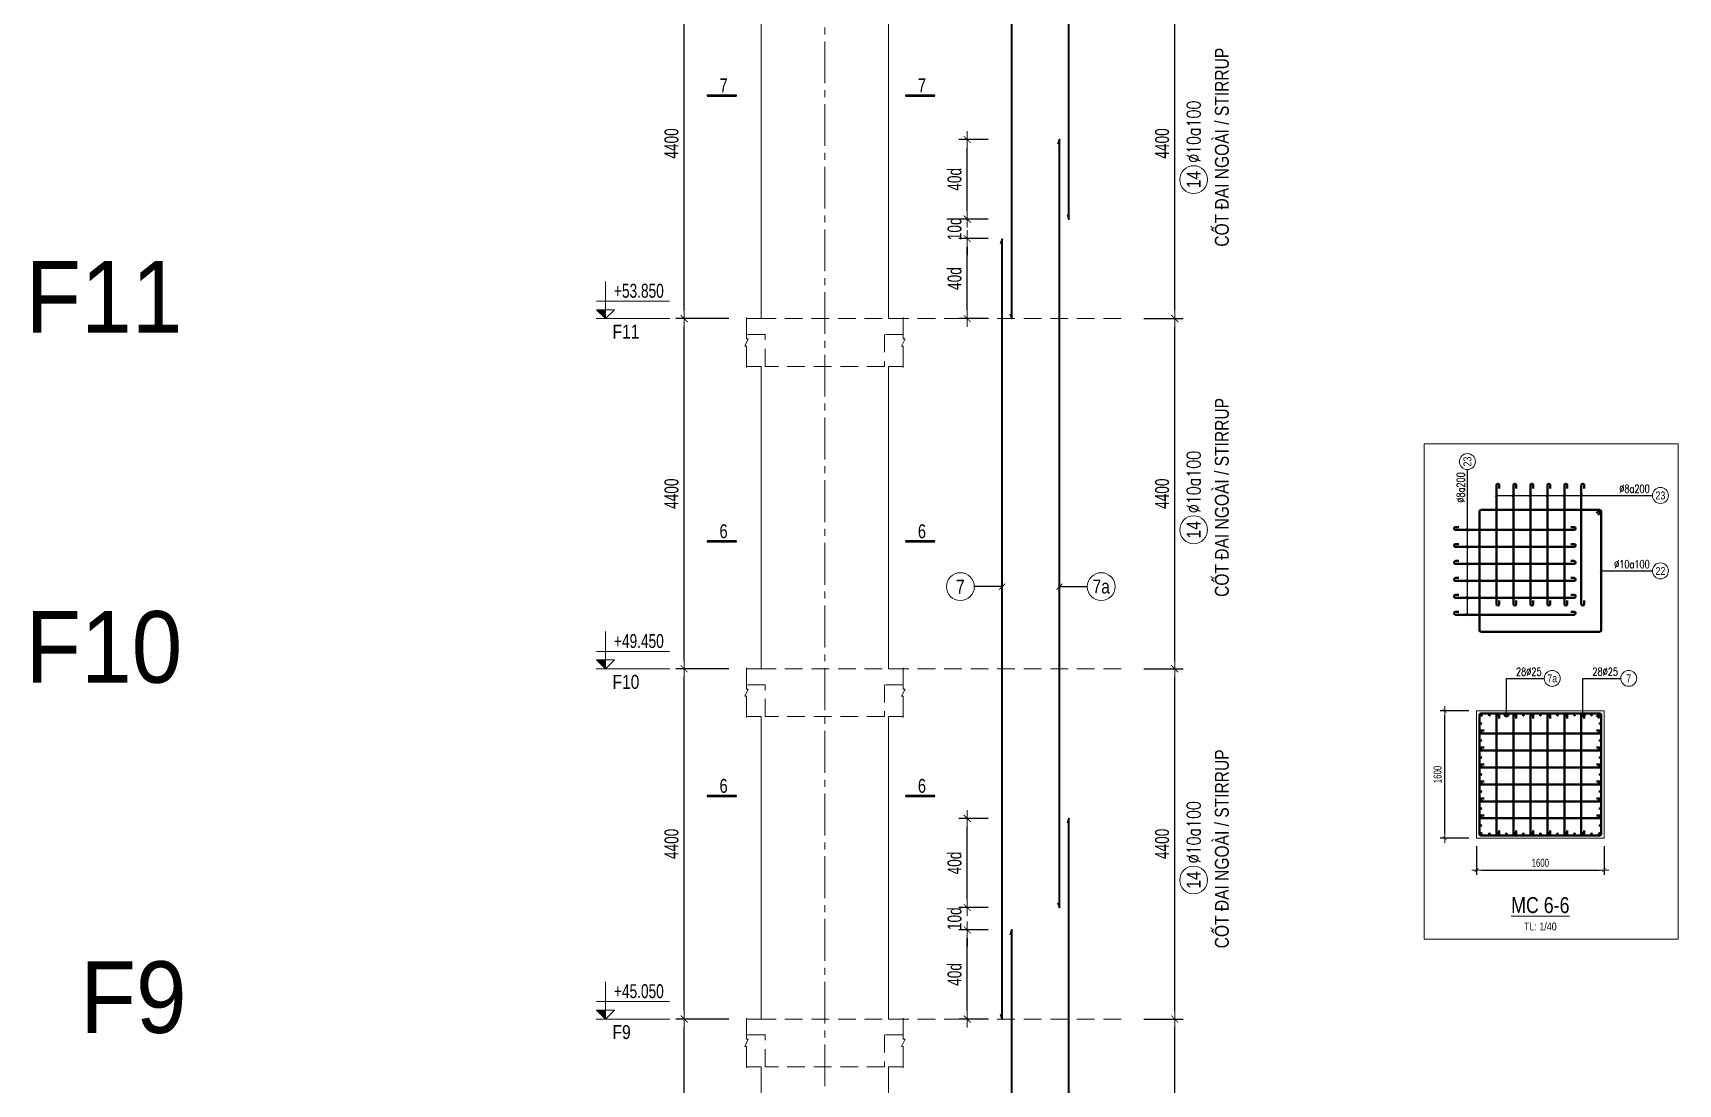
# Model space of a CAD drawing. Header units: millimetres. Extents: x 49323 to 380960, y -6102 to 181761.
# Drawn here: x 163135 to 183798, y 53813 to 67021 of the extents above; entities that cross this region are included whole.
import ezdxf
from ezdxf.enums import TextEntityAlignment as Align

# ---------------------------------------------------------------- set-up
doc = ezdxf.new("R2010")
doc.units = ezdxf.units.MM
doc.linetypes.add('CENTER2', pattern=[1.125, 0.75, -0.125, 0.125, -0.125])
doc.linetypes.add('HIDDEN2', pattern=[4.7625, 3.175, -1.5875])
doc.layers.get('0').update_dxf_attribs({"lineweight": 20})
doc.layers.get('Defpoints').update_dxf_attribs({"color": 151, "lineweight": 9})
for name, color, linetype, lineweight in [('kata_thep chu', 4, 'Continuous', 35), ('NDC_S_ANNO', 7, 'Continuous', 20), ('NDC_S_AXIS', 5, 'CENTER2', 13), ('NDC_S_BREAK-LINE', 1, 'Continuous', 15), ('NDC_S_CONTINUOUS', 3, 'Continuous', 20), ('NDC_S_DIM', 1, 'Continuous', 15), ('NDC_S_HIDDEN', 8, 'HIDDEN2', 13), ('NDC_S_LEADER', 1, 'Continuous', 15), ('NDC_S_REBAR', 4, 'Continuous', 35), ('NDC_S_STIRRUP', 4, 'Continuous', 40), ('NDC_S_SYMBOL', 1, 'Continuous', 15), ('NDC_S_TEXT SYMBOL', 7, 'Continuous', 20), ('NDC_S_THIN LINE', 8, 'Continuous', 9), ('NDC_S_VN TEXT', 7, 'Continuous', 20)]:
    doc.layers.add(name, color=color, linetype=linetype, lineweight=lineweight)
doc.styles.add('ARIAL', font='arial.ttf', dxfattribs={"width": 0.8})
doc.styles.add('DrawingTitle', font='FRADM.TTF', dxfattribs={"width": 0.95})
doc.styles.add('NDC_ANNO', font='', dxfattribs={"width": 0.8})
doc.styles.add('NDC_DIM', font='', dxfattribs={"width": 0.75})
doc.styles.add('NDC_EN TXT', font='romans.shx', dxfattribs={"width": 0.8})
doc.styles.add('NDC_VIE TXT', font='arial.ttf', dxfattribs={"width": 0.8})
doc.styles.get('NDC_ANNO').set_extended_font_data('Dotum')
doc.styles.get('NDC_DIM').set_extended_font_data('Dotum')
doc.dimstyles.new('NDC_dim_40', dxfattribs={"dimscale": 40, "dimtxt": 2.5, "dimasz": 1.5, "dimexe": 1.5, "dimexo": 2.5, "dimgap": 1, "dimtad": 1, "dimdec": 0, "dimzin": 0, "dimdsep": 46, "dimtxsty": 'NDC_DIM', "dimblk": 'DIMMARK', "dimcen": 0.09, "dimdle": 1.2, "dimclrd": 1, "dimclre": 1, "dimclrt": 3, "dimadec": 0, "dimazin": 0, "dimtfac": 1, "dimtdec": 0, "dimtix": 1, "dimtofl": 0, "dimtmove": 0, "dimatfit": 3, "dimfxl": 8, "dimfxlon": 1, "dimtolj": 1, "dimtzin": 0, "dimarcsym": 0})
doc.dimstyles.new('NDC_dim_70', dxfattribs={"dimscale": 70, "dimtxt": 2.5, "dimasz": 1.5, "dimexe": 1.5, "dimexo": 2.5, "dimgap": 1, "dimtad": 1, "dimdec": 0, "dimzin": 0, "dimdsep": 46, "dimtxsty": 'NDC_DIM', "dimblk": 'DIMMARK', "dimcen": 0.09, "dimdle": 1.2, "dimclrd": 1, "dimclre": 1, "dimclrt": 3, "dimadec": 0, "dimazin": 0, "dimtfac": 1, "dimtdec": 0, "dimtix": 1, "dimtofl": 0, "dimtmove": 0, "dimatfit": 3, "dimfxl": 8, "dimfxlon": 1, "dimtolj": 1, "dimtzin": 0, "dimarcsym": 0})
doc.dimstyles.new('NDC_dim_75', dxfattribs={"dimscale": 75, "dimtxt": 2.5, "dimasz": 1.5, "dimexe": 1.5, "dimexo": 2.5, "dimgap": 1, "dimtad": 1, "dimdec": 0, "dimzin": 0, "dimdsep": 46, "dimtxsty": 'NDC_DIM', "dimblk": 'DIMMARK', "dimcen": 0.09, "dimdle": 1.2, "dimclrd": 1, "dimclre": 1, "dimclrt": 3, "dimadec": 0, "dimazin": 0, "dimtfac": 1, "dimtdec": 0, "dimtix": 1, "dimtofl": 0, "dimtmove": 0, "dimatfit": 3, "dimfxl": 8, "dimfxlon": 1, "dimtolj": 1, "dimtzin": 0, "dimarcsym": 0})

# ---------------------------------------------------------------- blocks, each defined once
blk = doc.blocks.new('DIMMARK')
at = {"layer": 'NDC_S_DIM', "color": 1}
blk.add_line((-1.5, 0), (1, 0), dxfattribs=at)
at = {"layer": 'NDC_S_DIM', "color": 2, "const_width": 0.1}
blk.add_lwpolyline([(-0.42, -0.42), (0.42, 0.42)], dxfattribs=at)
blk = doc.blocks.new('*D293')
at = {"layer": 'Defpoints', "color": 0, "transparency": 16777216}
for p in [(171314, 54631), (172232, 54631), (172232, 50231)]:
    blk.add_point(p, dxfattribs=at)
at = {"layer": 'NDC_S_DIM', "color": 1, "lineweight": -2, "transparency": 16777216}
for p, q in [((171874, 54631), (171209, 54631)), ((171314, 50336), (171314, 54526)), ((171874, 50231), (171209, 50231))]:
    blk.add_line(p, q, dxfattribs=at)
at = {"layer": 'NDC_S_DIM', "color": 1, "lineweight": -2, "transparency": 16777216, "xscale": 105, "yscale": 105, "zscale": 105}
for p, rotation in [((171314, 54631), 90), ((171314, 50231), 270)]:
    blk.add_blockref('DIMMARK', p, dxfattribs=dict(at, rotation=rotation))
at = {"layer": 'NDC_S_DIM', "color": 3, "transparency": 16777216, "insert": (171156, 52431), "char_height": 175, "attachment_point": 5, "rotation": 90, "style": 'NDC_DIM'}
blk.add_mtext('\\A1;4400', dxfattribs=at)
blk = doc.blocks.new('*D294')
at = {"layer": 'Defpoints', "color": 0, "transparency": 16777216}
for p in [(171314, 59031), (172232, 59031), (172232, 54631)]:
    blk.add_point(p, dxfattribs=at)
at = {"layer": 'NDC_S_DIM', "color": 1, "lineweight": -2, "transparency": 16777216}
for p, q in [((171874, 59031), (171209, 59031)), ((171314, 54736), (171314, 58926)), ((171874, 54631), (171209, 54631))]:
    blk.add_line(p, q, dxfattribs=at)
at = {"layer": 'NDC_S_DIM', "color": 1, "lineweight": -2, "transparency": 16777216, "xscale": 105, "yscale": 105, "zscale": 105}
for p, rotation in [((171314, 59031), 90), ((171314, 54631), 270)]:
    blk.add_blockref('DIMMARK', p, dxfattribs=dict(at, rotation=rotation))
at = {"layer": 'NDC_S_DIM', "color": 3, "transparency": 16777216, "insert": (171156, 56831), "char_height": 175, "attachment_point": 5, "rotation": 90, "style": 'NDC_DIM'}
blk.add_mtext('\\A1;4400', dxfattribs=at)
blk = doc.blocks.new('*D295')
at = {"layer": 'Defpoints', "color": 0, "transparency": 16777216}
for p in [(171314, 63431), (172232, 63431), (172232, 59031)]:
    blk.add_point(p, dxfattribs=at)
at = {"layer": 'NDC_S_DIM', "color": 1, "lineweight": -2, "transparency": 16777216}
for p, q in [((171874, 63431), (171209, 63431)), ((171314, 59136), (171314, 63326)), ((171874, 59031), (171209, 59031))]:
    blk.add_line(p, q, dxfattribs=at)
at = {"layer": 'NDC_S_DIM', "color": 1, "lineweight": -2, "transparency": 16777216, "xscale": 105, "yscale": 105, "zscale": 105}
for p, rotation in [((171314, 63431), 90), ((171314, 59031), 270)]:
    blk.add_blockref('DIMMARK', p, dxfattribs=dict(at, rotation=rotation))
at = {"layer": 'NDC_S_DIM', "color": 3, "transparency": 16777216, "insert": (171156, 61231), "char_height": 175, "attachment_point": 5, "rotation": 90, "style": 'NDC_DIM'}
blk.add_mtext('\\A1;4400', dxfattribs=at)
blk = doc.blocks.new('*D296')
at = {"layer": 'Defpoints', "color": 0, "transparency": 16777216}
for p in [(171314, 67831), (172232, 67831), (172232, 63431)]:
    blk.add_point(p, dxfattribs=at)
at = {"layer": 'NDC_S_DIM', "color": 1, "lineweight": -2, "transparency": 16777216}
for p, q in [((171874, 67831), (171209, 67831)), ((171314, 63536), (171314, 67726)), ((171874, 63431), (171209, 63431))]:
    blk.add_line(p, q, dxfattribs=at)
at = {"layer": 'NDC_S_DIM', "color": 1, "lineweight": -2, "transparency": 16777216, "xscale": 105, "yscale": 105, "zscale": 105}
for p, rotation in [((171314, 67831), 90), ((171314, 63431), 270)]:
    blk.add_blockref('DIMMARK', p, dxfattribs=dict(at, rotation=rotation))
at = {"layer": 'NDC_S_DIM', "color": 3, "transparency": 16777216, "insert": (171156, 65631), "char_height": 175, "attachment_point": 5, "rotation": 90, "style": 'NDC_DIM'}
blk.add_mtext('\\A1;4400', dxfattribs=at)
blk = doc.blocks.new('*U2117')
at = {"layer": 'NDC_S_ANNO', "color": 0, "linetype": 'ByBlock', "lineweight": -2}
blk.add_line((-4.36, 0), (1, 0), dxfattribs=at)
at = {"layer": 'NDC_S_ANNO', "ltscale": 0.005, "const_width": 0.5}
blk.add_lwpolyline([(1, 0), (-4.36, 0)], dxfattribs=at)
at = {"layer": 'NDC_S_TEXT SYMBOL', "linetype": 'ByBlock', "lineweight": -2, "style": 'NDC_ANNO', "width": 0.8}
blk.add_attdef('DETAIL', text='', height=2.5, dxfattribs=at).set_placement((-0.64, 1.82), align=Align.MIDDLE_RIGHT)
blk = doc.blocks.new('*D319')
at = {"layer": 'Defpoints', "color": 0, "ltscale": 0.005, "transparency": 16777216}
for p in [(174870, 55751, 0), (175308, 55751), (175308, 54631)]:
    blk.add_point(p, dxfattribs=at)
at = {"layer": 'NDC_S_DIM', "color": 1, "lineweight": -2, "ltscale": 0.005, "transparency": 16777216}
for p, q in [((175133, 55751, 0), (174765, 55751, 0)), ((174870, 54736, 0), (174870, 55646, 0)), ((175133, 54631, 0), (174765, 54631, 0))]:
    blk.add_line(p, q, dxfattribs=at)
at = {"layer": 'NDC_S_DIM', "color": 1, "lineweight": -2, "ltscale": 0.005, "transparency": 16777216, "xscale": 105, "yscale": 105, "zscale": 105}
for p, rotation in [((174870, 55751, 0), 90), ((174870, 54631, 0), 270)]:
    blk.add_blockref('DIMMARK', p, dxfattribs=dict(at, rotation=rotation))
at = {"layer": 'NDC_S_DIM', "color": 3, "ltscale": 0.005, "transparency": 16777216, "insert": (174711, 55191, 0), "char_height": 175, "attachment_point": 5, "rotation": 90, "style": 'NDC_DIM'}
blk.add_mtext('\\A1;40d', dxfattribs=at)
blk = doc.blocks.new('*D320')
at = {"layer": 'Defpoints', "color": 0, "ltscale": 0.005, "transparency": 16777216}
for p in [(174870, 56031), (175308, 56031), (175308, 55751)]:
    blk.add_point(p, dxfattribs=at)
at = {"layer": 'NDC_S_DIM', "color": 1, "lineweight": -2, "ltscale": 0.005, "transparency": 16777216}
for p, q in [((174870, 56136), (174870, 56241)), ((175133, 56031), (174765, 56031)), ((175133, 55751), (174765, 55751)), ((174870, 55646), (174870, 55541))]:
    blk.add_line(p, q, dxfattribs=at)
at = {"layer": 'NDC_S_DIM', "color": 1, "lineweight": -2, "ltscale": 0.005, "transparency": 16777216, "xscale": 105, "yscale": 105, "zscale": 105}
for p, rotation in [((174870, 56031), 270), ((174870, 55751), 90)]:
    blk.add_blockref('DIMMARK', p, dxfattribs=dict(at, rotation=rotation))
at = {"layer": 'NDC_S_DIM', "color": 3, "ltscale": 0.005, "transparency": 16777216, "insert": (174711, 55891), "char_height": 175, "attachment_point": 5, "rotation": 90, "style": 'NDC_DIM'}
blk.add_mtext('\\A1;10d', dxfattribs=at)
blk = doc.blocks.new('*D321')
at = {"layer": 'Defpoints', "color": 0, "ltscale": 0.005, "transparency": 16777216}
for p in [(174870, 57151), (175308, 57151), (175308, 56031)]:
    blk.add_point(p, dxfattribs=at)
at = {"layer": 'NDC_S_DIM', "color": 1, "lineweight": -2, "ltscale": 0.005, "transparency": 16777216}
for p, q in [((175133, 57151), (174765, 57151)), ((174870, 56136), (174870, 57046)), ((175133, 56031), (174765, 56031))]:
    blk.add_line(p, q, dxfattribs=at)
at = {"layer": 'NDC_S_DIM', "color": 1, "lineweight": -2, "ltscale": 0.005, "transparency": 16777216, "xscale": 105, "yscale": 105, "zscale": 105}
for p, rotation in [((174870, 57151), 90), ((174870, 56031), 270)]:
    blk.add_blockref('DIMMARK', p, dxfattribs=dict(at, rotation=rotation))
at = {"layer": 'NDC_S_DIM', "color": 3, "ltscale": 0.005, "transparency": 16777216, "insert": (174711, 56591), "char_height": 175, "attachment_point": 5, "rotation": 90, "style": 'NDC_DIM'}
blk.add_mtext('\\A1;40d', dxfattribs=at)
blk = doc.blocks.new('*D328')
at = {"layer": 'Defpoints', "color": 0, "ltscale": 0.005, "transparency": 16777216}
for p in [(174870, 64436, 0), (175308, 64436), (175308, 63431)]:
    blk.add_point(p, dxfattribs=at)
at = {"layer": 'NDC_S_DIM', "color": 1, "lineweight": -2, "ltscale": 0.005, "transparency": 16777216}
for p, q in [((175133, 64436, 0), (174765, 64436, 0)), ((174870, 63536, 0), (174870, 64331, 0)), ((175133, 63431, 0), (174765, 63431, 0))]:
    blk.add_line(p, q, dxfattribs=at)
at = {"layer": 'NDC_S_DIM', "color": 1, "lineweight": -2, "ltscale": 0.005, "transparency": 16777216, "xscale": 105, "yscale": 105, "zscale": 105}
for p, rotation in [((174870, 64436, 0), 90), ((174870, 63431, 0), 270)]:
    blk.add_blockref('DIMMARK', p, dxfattribs=dict(at, rotation=rotation))
at = {"layer": 'NDC_S_DIM', "color": 3, "ltscale": 0.005, "transparency": 16777216, "insert": (174711, 63934, 0), "char_height": 175, "attachment_point": 5, "rotation": 90, "style": 'NDC_DIM'}
blk.add_mtext('\\A1;40d', dxfattribs=at)
blk = doc.blocks.new('*D329')
at = {"layer": 'Defpoints', "color": 0, "ltscale": 0.005, "transparency": 16777216}
for p in [(174870, 64681), (175308, 64681), (175308, 64436)]:
    blk.add_point(p, dxfattribs=at)
at = {"layer": 'NDC_S_DIM', "color": 1, "lineweight": -2, "ltscale": 0.005, "transparency": 16777216}
for p, q in [((174870, 64786), (174870, 64891)), ((175133, 64681), (174765, 64681)), ((175133, 64436), (174765, 64436)), ((174870, 64331), (174870, 64226))]:
    blk.add_line(p, q, dxfattribs=at)
at = {"layer": 'NDC_S_DIM', "color": 1, "lineweight": -2, "ltscale": 0.005, "transparency": 16777216, "xscale": 105, "yscale": 105, "zscale": 105}
for p, rotation in [((174870, 64681), 270), ((174870, 64436), 90)]:
    blk.add_blockref('DIMMARK', p, dxfattribs=dict(at, rotation=rotation))
at = {"layer": 'NDC_S_DIM', "color": 3, "ltscale": 0.005, "transparency": 16777216, "insert": (174711, 64559), "char_height": 175, "attachment_point": 5, "rotation": 90, "style": 'NDC_DIM'}
blk.add_mtext('\\A1;10d', dxfattribs=at)
blk = doc.blocks.new('*D330')
at = {"layer": 'Defpoints', "color": 0, "ltscale": 0.005, "transparency": 16777216}
for p in [(174870, 65681), (175308, 65681), (175308, 64681)]:
    blk.add_point(p, dxfattribs=at)
at = {"layer": 'NDC_S_DIM', "color": 1, "lineweight": -2, "ltscale": 0.005, "transparency": 16777216}
for p, q in [((175133, 65681), (174765, 65681)), ((174870, 64786), (174870, 65576)), ((175133, 64681), (174765, 64681))]:
    blk.add_line(p, q, dxfattribs=at)
at = {"layer": 'NDC_S_DIM', "color": 1, "lineweight": -2, "ltscale": 0.005, "transparency": 16777216, "xscale": 105, "yscale": 105, "zscale": 105}
for p, rotation in [((174870, 65681), 90), ((174870, 64681), 270)]:
    blk.add_blockref('DIMMARK', p, dxfattribs=dict(at, rotation=rotation))
at = {"layer": 'NDC_S_DIM', "color": 3, "ltscale": 0.005, "transparency": 16777216, "insert": (174711, 65181), "char_height": 175, "attachment_point": 5, "rotation": 90, "style": 'NDC_DIM'}
blk.add_mtext('\\A1;40d', dxfattribs=at)
blk = doc.blocks.new('*D388')
at = {"layer": 'Defpoints', "color": 0, "ltscale": 70, "transparency": 16777216}
for p in [(176913, 54631), (177476, 54631), (176913, 50231)]:
    blk.add_point(p, dxfattribs=at)
at = {"layer": 'NDC_S_DIM', "color": 1, "lineweight": -2, "ltscale": 70, "transparency": 16777216}
for p, q in [((177088, 54631), (177581, 54631)), ((177476, 50336), (177476, 54526)), ((177088, 50231), (177581, 50231))]:
    blk.add_line(p, q, dxfattribs=at)
at = {"layer": 'NDC_S_DIM', "color": 1, "lineweight": -2, "ltscale": 70, "transparency": 16777216, "xscale": 105, "yscale": 105, "zscale": 105}
for p, rotation in [((177476, 54631), 90), ((177476, 50231), 270)]:
    blk.add_blockref('DIMMARK', p, dxfattribs=dict(at, rotation=rotation))
at = {"layer": 'NDC_S_DIM', "color": 3, "ltscale": 70, "transparency": 16777216, "insert": (177318, 52431), "char_height": 175, "attachment_point": 5, "rotation": 90, "style": 'NDC_DIM'}
blk.add_mtext('\\A1;4400', dxfattribs=at)
blk = doc.blocks.new('*D389')
at = {"layer": 'Defpoints', "color": 0, "ltscale": 70, "transparency": 16777216}
for p in [(176913, 59031), (177476, 59031), (176913, 54631)]:
    blk.add_point(p, dxfattribs=at)
at = {"layer": 'NDC_S_DIM', "color": 1, "lineweight": -2, "ltscale": 70, "transparency": 16777216}
for p, q in [((177088, 59031), (177581, 59031)), ((177476, 54736), (177476, 58926)), ((177088, 54631), (177581, 54631))]:
    blk.add_line(p, q, dxfattribs=at)
at = {"layer": 'NDC_S_DIM', "color": 1, "lineweight": -2, "ltscale": 70, "transparency": 16777216, "xscale": 105, "yscale": 105, "zscale": 105}
for p, rotation in [((177476, 59031), 90), ((177476, 54631), 270)]:
    blk.add_blockref('DIMMARK', p, dxfattribs=dict(at, rotation=rotation))
at = {"layer": 'NDC_S_DIM', "color": 3, "ltscale": 70, "transparency": 16777216, "insert": (177318, 56831), "char_height": 175, "attachment_point": 5, "rotation": 90, "style": 'NDC_DIM'}
blk.add_mtext('\\A1;4400', dxfattribs=at)
blk = doc.blocks.new('*D390')
at = {"layer": 'Defpoints', "color": 0, "ltscale": 70, "transparency": 16777216}
for p in [(176913, 63431), (177476, 63431), (176913, 59031)]:
    blk.add_point(p, dxfattribs=at)
at = {"layer": 'NDC_S_DIM', "color": 1, "lineweight": -2, "ltscale": 70, "transparency": 16777216}
for p, q in [((177088, 63431), (177581, 63431)), ((177476, 59136), (177476, 63326)), ((177088, 59031), (177581, 59031))]:
    blk.add_line(p, q, dxfattribs=at)
at = {"layer": 'NDC_S_DIM', "color": 1, "lineweight": -2, "ltscale": 70, "transparency": 16777216, "xscale": 105, "yscale": 105, "zscale": 105}
for p, rotation in [((177476, 63431), 90), ((177476, 59031), 270)]:
    blk.add_blockref('DIMMARK', p, dxfattribs=dict(at, rotation=rotation))
at = {"layer": 'NDC_S_DIM', "color": 3, "ltscale": 70, "transparency": 16777216, "insert": (177318, 61231), "char_height": 175, "attachment_point": 5, "rotation": 90, "style": 'NDC_DIM'}
blk.add_mtext('\\A1;4400', dxfattribs=at)
blk = doc.blocks.new('*D403')
at = {"layer": 'Defpoints', "color": 0, "ltscale": 70, "transparency": 16777216}
for p in [(176913, 67831), (177476, 67831), (176913, 63431)]:
    blk.add_point(p, dxfattribs=at)
at = {"layer": 'NDC_S_DIM', "color": 1, "lineweight": -2, "ltscale": 70, "transparency": 16777216}
for p, q in [((177088, 67831), (177581, 67831)), ((177476, 63536), (177476, 67726)), ((177088, 63431), (177581, 63431))]:
    blk.add_line(p, q, dxfattribs=at)
at = {"layer": 'NDC_S_DIM', "color": 1, "lineweight": -2, "ltscale": 70, "transparency": 16777216, "xscale": 105, "yscale": 105, "zscale": 105}
for p, rotation in [((177476, 67831), 90), ((177476, 63431), 270)]:
    blk.add_blockref('DIMMARK', p, dxfattribs=dict(at, rotation=rotation))
at = {"layer": 'NDC_S_DIM', "color": 3, "ltscale": 70, "transparency": 16777216, "insert": (177318, 65631), "char_height": 175, "attachment_point": 5, "rotation": 90, "style": 'NDC_DIM'}
blk.add_mtext('\\A1;4400', dxfattribs=at)
blk = doc.blocks.new('*U2118')
blk.add_circle((-2.5, 0), 2.5)
at = {"layer": 'NDC_S_VN TEXT', "color": 7, "style": 'ARIAL', "width": 0.8}
blk.add_attdef('SH2', text='', height=2.5, dxfattribs=at).set_placement((-2.5, 0), align=Align.MIDDLE)
at = {"layer": 'NDC_S_VN TEXT', "color": 3, "style": 'NDC_EN TXT', "width": 0.75}
blk.add_attdef('DKKC1', (0.5, -1.25), '', height=2.5, dxfattribs=at)
blk = doc.blocks.new('kata_block_TD')
at = {"color": 6, "linetype": 'ByBlock', "lineweight": -2, "style": 'ARIAL', "width": 0.8}
blk.add_attdef('SECTDET2', text='', height=5, dxfattribs=at).set_placement((0, 7.97), align=Align.CENTER)
at = {"color": 0, "linetype": 'ByBlock', "lineweight": -2, "style": 'ARIAL', "width": 0.8}
blk.add_attdef('SECTDET1', text='', height=5, dxfattribs=at).set_placement((0, 1.47), align=Align.CENTER)
at = {"color": 3, "lineweight": 25, "style": 'ARIAL', "width": 0.8}
blk.add_attdef('SSCALE', text='', height=2.5, dxfattribs=at).set_placement((0, -4), align=Align.CENTER)
blk = doc.blocks.new('*U10')
blk.add_circle((2.5, 0), 2.5)
at = {"layer": 'NDC_S_VN TEXT', "color": 3, "style": 'NDC_EN TXT', "width": 0.75}
blk.add_attdef('DK2', text='', height=2.5, dxfattribs=at).set_placement((-0.85, 0.85), align=Align.RIGHT)
at = {"layer": 'NDC_S_VN TEXT', "color": 7, "style": 'ARIAL', "width": 0.8}
blk.add_attdef('SH3', text='', height=2.5, dxfattribs=at).set_placement((2.5, 0), align=Align.MIDDLE)
blk = doc.blocks.new('*D492')
at = {"layer": 'Defpoints', "color": 0, "ltscale": 40, "transparency": 16777216}
for p in [(181268, 56903), (182868, 56903), (182868, 56503)]:
    blk.add_point(p, dxfattribs=at)
at = {"layer": 'NDC_S_DIM', "color": 1, "lineweight": -2, "ltscale": 40, "transparency": 16777216}
for p, q in [((181268, 56803), (181268, 56443)), ((182868, 56803), (182868, 56443)), ((181328, 56503), (182808, 56503))]:
    blk.add_line(p, q, dxfattribs=at)
at = {"layer": 'NDC_S_DIM', "color": 1, "lineweight": -2, "ltscale": 40, "transparency": 16777216, "xscale": 60, "yscale": 60, "zscale": 60, "rotation": 180}
blk.add_blockref('DIMMARK', (181268, 56503), dxfattribs=at)
at = {"layer": 'NDC_S_DIM', "color": 1, "lineweight": -2, "ltscale": 40, "transparency": 16777216, "xscale": 60, "yscale": 60, "zscale": 60}
blk.add_blockref('DIMMARK', (182868, 56503), dxfattribs=at)
at = {"layer": 'NDC_S_DIM', "color": 3, "ltscale": 40, "transparency": 16777216, "insert": (182068, 56593), "char_height": 100, "attachment_point": 5, "style": 'NDC_DIM'}
blk.add_mtext('\\A1;1600', dxfattribs=at)
blk = doc.blocks.new('*D493')
at = {"layer": 'Defpoints', "color": 0, "ltscale": 40, "transparency": 16777216}
for p in [(180868, 58503), (181268, 58503), (181268, 56903)]:
    blk.add_point(p, dxfattribs=at)
at = {"layer": 'NDC_S_DIM', "color": 1, "lineweight": -2, "ltscale": 40, "transparency": 16777216}
for p, q in [((181168, 58503), (180808, 58503)), ((180868, 56963), (180868, 58443)), ((181168, 56903), (180808, 56903))]:
    blk.add_line(p, q, dxfattribs=at)
at = {"layer": 'NDC_S_DIM', "color": 1, "lineweight": -2, "ltscale": 40, "transparency": 16777216, "xscale": 60, "yscale": 60, "zscale": 60}
for p, rotation in [((180868, 58503), 90), ((180868, 56903), 270)]:
    blk.add_blockref('DIMMARK', p, dxfattribs=dict(at, rotation=rotation))
at = {"layer": 'NDC_S_DIM', "color": 3, "ltscale": 40, "transparency": 16777216, "insert": (180778, 57703), "char_height": 100, "attachment_point": 5, "rotation": 90, "style": 'NDC_DIM'}
blk.add_mtext('\\A1;1600', dxfattribs=at)
blk = doc.blocks.new('kata_block_THEP')
at = {"layer": 'NDC_S_REBAR', "color": 0}
for p, q in [((-0.5, 0), (0.5, 0)), ((-0.35, 0.35), (0.35, -0.35)), ((0.35, 0.35), (-0.35, -0.35)), ((0, 0.5), (0, -0.5))]:
    blk.add_line(p, q, dxfattribs=at)
at = {"layer": 'NDC_S_REBAR', "color": 0, "const_width": 0.0833}
blk.add_lwpolyline([(-0.5, 0, 1), (0.5, 0, 1), (-0.5, 0, 1)], format="xyb", dxfattribs=at)
blk = doc.blocks.new('cham')
at = {"layer": 'NDC_S_REBAR'}
h = blk.add_hatch(color=253, dxfattribs=at)
h.dxf.hatch_style = 1
h.paths.add_polyline_path([(-28, 0, 1), (28, 0, 1)])
at = {"layer": 'NDC_S_REBAR', "color": 253}
blk.add_circle((0, 0), 28, dxfattribs=at)
blk = doc.blocks.new('*U497')
at = {"layer": 'NDC_S_DIM', "xscale": 0.4464285714285715, "yscale": 0.4464285714285715, "zscale": 0.4464285714285715}
blk.add_blockref('cham', (0, 0), dxfattribs=at)
blk = doc.blocks.new('*U496')
at = {"layer": 'NDC_S_DIM', "color": 0, "linetype": 'ByBlock', "lineweight": -2, "transparency": 16777216}
blk.add_blockref('*U497', (0, 0), dxfattribs=at)
blk = doc.blocks.new('*U494')
at = {"layer": 'NDC_S_DIM'}
blk.add_blockref('*U496', (0, 0), dxfattribs=at)
blk = doc.blocks.new('*U495')
at = {"layer": 'NDC_S_HIDDEN', "color": 0, "linetype": 'ByBlock', "lineweight": -2, "transparency": 16777216}
for p in [(0, 0), (213.6, 0), (427.2, 0), (640.8, 0), (854.4, 0), (1068, 0), (1281.6, 0), (1495.2, 0)]:
    blk.add_blockref('*U494', p, dxfattribs=at)
blk = doc.blocks.new('*U501')
at = {"layer": 'NDC_S_DIM', "xscale": 0.4464285714285715, "yscale": 0.4464285714285715, "zscale": 0.4464285714285715}
blk.add_blockref('cham', (0, 0), dxfattribs=at)
blk = doc.blocks.new('*U500')
at = {"layer": 'NDC_S_DIM', "color": 0, "linetype": 'ByBlock', "lineweight": -2, "transparency": 16777216}
blk.add_blockref('*U501', (0, 0), dxfattribs=at)
blk = doc.blocks.new('*U498')
at = {"layer": 'NDC_S_DIM'}
blk.add_blockref('*U500', (0, 0), dxfattribs=at)
blk = doc.blocks.new('*U499')
at = {"layer": 'NDC_S_HIDDEN', "color": 0, "linetype": 'ByBlock', "lineweight": -2, "transparency": 16777216}
for p in [(0, 0), (213.6, 0), (427.2, 0), (640.8, 0), (854.4, 0), (1068, 0), (1281.6, 0), (1495.2, 0)]:
    blk.add_blockref('*U498', p, dxfattribs=at)
blk = doc.blocks.new('*U505')
at = {"layer": 'NDC_S_DIM', "xscale": 0.4464285714285715, "yscale": 0.4464285714285715, "zscale": 0.4464285714285715}
blk.add_blockref('cham', (0, 0), dxfattribs=at)
blk = doc.blocks.new('*U504')
at = {"layer": 'NDC_S_DIM', "color": 0, "linetype": 'ByBlock', "lineweight": -2, "transparency": 16777216}
blk.add_blockref('*U505', (0, 0), dxfattribs=at)
blk = doc.blocks.new('*U502')
at = {"layer": 'NDC_S_DIM'}
blk.add_blockref('*U504', (0, 0), dxfattribs=at)
blk = doc.blocks.new('*U503')
at = {"layer": 'NDC_S_HIDDEN', "color": 0, "linetype": 'ByBlock', "lineweight": -2, "transparency": 16777216}
for p in [(0, 0), (213.6, 0), (427.2, 0), (640.8, 0), (854.4, 0), (1068, 0)]:
    blk.add_blockref('*U502', p, dxfattribs=at)
blk = doc.blocks.new('*U509')
at = {"layer": 'NDC_S_DIM', "xscale": 0.4464285714285715, "yscale": 0.4464285714285715, "zscale": 0.4464285714285715}
blk.add_blockref('cham', (0, 0), dxfattribs=at)
blk = doc.blocks.new('*U508')
at = {"layer": 'NDC_S_DIM', "color": 0, "linetype": 'ByBlock', "lineweight": -2, "transparency": 16777216}
blk.add_blockref('*U509', (0, 0), dxfattribs=at)
blk = doc.blocks.new('*U506')
at = {"layer": 'NDC_S_DIM'}
blk.add_blockref('*U508', (0, 0), dxfattribs=at)
blk = doc.blocks.new('*U507')
at = {"layer": 'NDC_S_HIDDEN', "color": 0, "linetype": 'ByBlock', "lineweight": -2, "transparency": 16777216}
for p in [(0, 0), (213.6, 0), (427.2, 0), (640.8, 0), (854.4, 0), (1068, 0)]:
    blk.add_blockref('*U506', p, dxfattribs=at)
blk = doc.blocks.new('CD')
at = {"layer": 'NDC_S_ANNO'}
blk.add_hatch(color=3, dxfattribs=at).paths.add_polyline_path([(0, 160), (-161, 160), (0, 0)])
at = {"layer": 'NDC_S_ANNO', "ltscale": 50}
h = blk.add_hatch(dxfattribs=at)
h.set_pattern_fill('ANSI31', color=256, scale=140.6, style=0)
h.paths.add_polyline_path([(0, 160), (0, 0), (161, 160)])
for p, q in [((-159, 314), (1147, 314)), ((1156, 0), (-164, 0))]:
    blk.add_line(p, q, dxfattribs=at)
for points in [[(0, 669), (0, 0)], [(0, 0), (-161, 160), (0, 160)], [(0, 0), (161, 160), (0, 160)]]:
    blk.add_lwpolyline(points, dxfattribs=at)
at = {"layer": 'NDC_S_TEXT SYMBOL', "color": 3, "style": 'NDC_DIM', "width": 0.7}
blk.add_attdef('COT', (154, 375), '', height=250, dxfattribs=at)

msp = doc.modelspace()

# ---------------------------------------------------------------- linework, layer by layer
at = {"layer": 'Defpoints', "ltscale": 40}
msp.add_lwpolyline([(180607.7, 61859), (183798.1, 61859), (183798.1, 55633.9), (180607.7, 55633.9)], close=True, dxfattribs=at)
at = {"layer": 'kata_thep chu', "color": 4, "ltscale": 0.005}
for points in [[(176128, 64740.7), (176148, 64680.7), (176148, 74480.7), (176128, 74420.7)], [(175408.2, 63490.7), (175428.2, 63430.7), (175428.2, 73230.7), (175408.2, 73170.7)], [(176008, 56090.7), (176028, 56030.7), (176028, 65680.7), (176008, 65620.7)], [(175288.2, 54690.7), (175308.2, 54630.7), (175308.2, 64430.7), (175288.2, 64370.7)], [(176128, 47290.7), (176148, 47230.7), (176148, 57150.7), (176128, 57090.7)], [(175408.2, 45890.7), (175428.2, 45830.7), (175428.2, 55750.7), (175408.2, 55690.7)]]:
    msp.add_lwpolyline(points, dxfattribs=at)
at = {"layer": 'NDC_S_AXIS', "ltscale": 700}
msp.add_line((173082.3, -3699.8), (173082.3, 179341.9), dxfattribs=at)
at = {"layer": 'NDC_S_BREAK-LINE'}
for points in [[(172097.3, 62818.2), (172097.3, 63085.7), (172074.8, 63085.7), (172119.8, 63175.7), (172097.3, 63175.7), (172097.3, 63443.2)], [(174067.3, 62818.2), (174067.3, 63085.7), (174044.8, 63085.7), (174089.8, 63175.7), (174067.3, 63175.7), (174067.3, 63443.2)], [(172097.3, 58418.2), (172097.3, 58685.7), (172074.8, 58685.7), (172119.8, 58775.7), (172097.3, 58775.7), (172097.3, 59043.2)], [(174067.3, 58418.2), (174067.3, 58685.7), (174044.8, 58685.7), (174089.8, 58775.7), (174067.3, 58775.7), (174067.3, 59043.2)], [(172097.3, 54018.2), (172097.3, 54285.7), (172074.8, 54285.7), (172119.8, 54375.7), (172097.3, 54375.7), (172097.3, 54643.2)], [(174067.3, 54018.2), (174067.3, 54285.7), (174044.8, 54285.7), (174089.8, 54375.7), (174067.3, 54375.7), (174067.3, 54643.2)]]:
    msp.add_lwpolyline(points, dxfattribs=at)
at = {"layer": 'NDC_S_CONTINUOUS'}
for points in [[(172097.3, 63430.7), (172282.3, 63430.7), (172282.3, 67230.7), (172097.3, 67230.7)], [(174067.3, 63430.7), (173882.3, 63430.7), (173882.3, 67230.7), (174067.3, 67230.7)], [(172097.3, 59030.7), (172282.3, 59030.7), (172282.3, 62830.7), (172097.3, 62830.7)], [(174067.3, 59030.7), (173882.3, 59030.7), (173882.3, 62830.7), (174067.3, 62830.7)], [(172097.3, 54630.7), (172282.3, 54630.7), (172282.3, 58430.7), (172097.3, 58430.7)], [(174067.3, 54630.7), (173882.3, 54630.7), (173882.3, 58430.7), (174067.3, 58430.7)], [(172097.3, 50230.7), (172282.3, 50230.7), (172282.3, 54030.7), (172097.3, 54030.7)], [(174067.3, 50230.7), (173882.3, 50230.7), (173882.3, 54030.7), (174067.3, 54030.7)]]:
    msp.add_lwpolyline(points, dxfattribs=at)
at = {"layer": 'NDC_S_CONTINUOUS', "ltscale": 40}
msp.add_lwpolyline([(181267.8, 56903.3), (182867.8, 56903.3), (182867.8, 58503.3), (181267.8, 58503.3), (181267.8, 56903.3)], dxfattribs=at)
at = {"layer": 'NDC_S_DIM'}
for centre in [(174783.7, 60063.5), (176552.5, 60063.5)]:
    msp.add_circle(centre, 175, dxfattribs=at)
at = {"layer": 'NDC_S_HIDDEN', "ltscale": 70}
for p, q in [((176803.2, 63430.7), (172097.3, 63430.7)), ((176803.2, 59030.7), (172097.3, 59030.7)), ((176803.2, 54630.7), (172097.3, 54630.7))]:
    msp.add_line(p, q, dxfattribs=at)
for points in [[(174067.3, 63230.7), (173832.3, 63230.7), (173832.3, 62830.7), (172332.3, 62830.7), (172332.3, 63230.7), (172097.3, 63230.7)], [(174067.3, 58830.7), (173832.3, 58830.7), (173832.3, 58430.7), (172332.3, 58430.7), (172332.3, 58830.7), (172097.3, 58830.7)], [(174067.3, 54430.7), (173832.3, 54430.7), (173832.3, 54030.7), (172332.3, 54030.7), (172332.3, 54430.7), (172097.3, 54430.7)]]:
    msp.add_lwpolyline(points, dxfattribs=at)
at = {"layer": 'NDC_S_STIRRUP', "ltscale": 70}
for points in [[(181552.9, 61295.4), (181552.9, 61337.4, 1), (181516.9, 61337.4), (181516.9, 59845.4, 1), (181552.9, 59845.4), (181552.9, 59887.4)], [(181766.1, 61295.4), (181766.1, 61337.4, 1), (181730.1, 61337.4), (181730.1, 59845.4, 1), (181766.1, 59845.4), (181766.1, 59887.4)], [(181979.2, 61295.4), (181979.2, 61337.4, 1), (181943.2, 61337.4), (181943.2, 59845.4, 1), (181979.2, 59845.4), (181979.2, 59887.4)], [(182192.4, 61295.4), (182192.4, 61337.4, 1), (182156.4, 61337.4), (182156.4, 59845.4, 1), (182192.4, 59845.4), (182192.4, 59887.4)], [(182405.5, 61295.4), (182405.5, 61337.4, 1), (182369.5, 61337.4), (182369.5, 59845.4, 1), (182405.5, 59845.4), (182405.5, 59887.4)], [(182618.6, 61295.4), (182618.6, 61337.4, 1), (182582.6, 61337.4), (182582.6, 59845.4, 1), (182618.6, 59845.4), (182618.6, 59887.4)], [(182773.8, 60986.3), (182813.8, 61026.3, -0.4142136), (182832.8, 61007.3), (182832.8, 59515.3, -0.4142136), (182813.8, 59496.3), (181321.8, 59496.3, -0.4142136), (181302.8, 59515.3), (181302.8, 61007.3, -0.4142136), (181321.8, 61026.3), (182813.8, 61026.3, -0.4142136), (182832.8, 61007.3), (182792.8, 60967.3)], [(181043, 60812.2), (181001, 60812.2, 1), (181001, 60776.2), (182493, 60776.2, 1), (182493, 60812.2), (182451, 60812.2)], [(181043, 60599), (181001, 60599, 1), (181001, 60563), (182493, 60563, 1), (182493, 60599), (182451, 60599)], [(181043, 60385.9), (181001, 60385.9, 1), (181001, 60349.9), (182493, 60349.9, 1), (182493, 60385.9), (182451, 60385.9)], [(181043, 60172.8), (181001, 60172.8, 1), (181001, 60136.8), (182493, 60136.8, 1), (182493, 60172.8), (182451, 60172.8)], [(181043, 59959.7), (181001, 59959.7, 1), (181001, 59923.7), (182493, 59923.7, 1), (182493, 59959.7), (182451, 59959.7)], [(181043, 59746.5), (181001, 59746.5, 1), (181001, 59710.5), (182493, 59710.5, 1), (182493, 59746.5), (182451, 59746.5)], [(181552.9, 58407.3), (181552.9, 58449.3, 1), (181516.9, 58449.3), (181516.9, 56957.3, 1), (181552.9, 56957.3), (181552.9, 56999.3)], [(181766.1, 58407.3), (181766.1, 58449.3, 1), (181730.1, 58449.3), (181730.1, 56957.3, 1), (181766.1, 56957.3), (181766.1, 56999.3)], [(181979.2, 58407.3), (181979.2, 58449.3, 1), (181943.2, 58449.3), (181943.2, 56957.3, 1), (181979.2, 56957.3), (181979.2, 56999.3)], [(182192.4, 58407.3), (182192.4, 58449.3, 1), (182156.4, 58449.3), (182156.4, 56957.3, 1), (182192.4, 56957.3), (182192.4, 56999.3)], [(182405.5, 58407.3), (182405.5, 58449.3, 1), (182369.5, 58449.3), (182369.5, 56957.3, 1), (182405.5, 56957.3), (182405.5, 56999.3)], [(182618.6, 58407.3), (182618.6, 58449.3, 1), (182582.6, 58449.3), (182582.6, 56957.3, 1), (182618.6, 56957.3), (182618.6, 56999.3)], [(181363.8, 58254.2), (181321.8, 58254.2, 1), (181321.8, 58218.2), (182813.8, 58218.2, 1), (182813.8, 58254.2), (182771.8, 58254.2)], [(181363.8, 58041.1), (181321.8, 58041.1, 1), (181321.8, 58005.1), (182813.8, 58005.1, 1), (182813.8, 58041.1), (182771.8, 58041.1)], [(181363.8, 57827.9), (181321.8, 57827.9, 1), (181321.8, 57791.9), (182813.8, 57791.9, 1), (182813.8, 57827.9), (182771.8, 57827.9)], [(181363.8, 57614.8), (181321.8, 57614.8, 1), (181321.8, 57578.8), (182813.8, 57578.8, 1), (182813.8, 57614.8), (182771.8, 57614.8)], [(181363.8, 57401.7), (181321.8, 57401.7, 1), (181321.8, 57365.7), (182813.8, 57365.7, 1), (182813.8, 57401.7), (182771.8, 57401.7)], [(181363.8, 57188.5), (181321.8, 57188.5, 1), (181321.8, 57152.5), (182813.8, 57152.5, 1), (182813.8, 57188.5), (182771.8, 57188.5)]]:
    msp.add_lwpolyline(points, format="xyb", dxfattribs=at)
at = {"layer": 'NDC_S_STIRRUP', "ltscale": 40}
msp.add_lwpolyline([(182775.3, 58428.3), (182815.3, 58468.3, -0.4142136), (182832.8, 58450.8), (182832.8, 56955.8, -0.4142136), (182815.3, 56938.3), (181320.3, 56938.3, -0.4142136), (181302.8, 56955.8), (181302.8, 58450.8, -0.4142136), (181320.3, 58468.3), (182815.3, 58468.3, -0.4142136), (182832.8, 58450.8), (182792.8, 58410.8)], format="xyb", dxfattribs=at)

# ---------------------------------------------------------------- block references
at = {"layer": 'NDC_S_DIM'}
ref = msp.add_blockref('CD', (170325.6, 63430.7), dxfattribs=dict(at, xscale=0.7, yscale=0.7, zscale=0.7))
ref.add_attrib('COT', '+53.850', (170433.3, 63693), dxfattribs={"layer": '0', "color": 3, "height": 175, "style": 'NDC_DIM', "width": 0.75})
ref = msp.add_blockref('CD', (170325.6, 59030.7), dxfattribs=dict(at, xscale=0.7, yscale=0.7, zscale=0.7))
ref.add_attrib('COT', '+49.450', (170433.3, 59293), dxfattribs={"layer": '0', "color": 3, "height": 175, "style": 'NDC_DIM', "width": 0.75})
ref = msp.add_blockref('CD', (170325.6, 54630.7), dxfattribs=dict(at, xscale=0.7, yscale=0.7, zscale=0.7))
ref.add_attrib('COT', '+45.050', (170433.3, 54893), dxfattribs={"layer": '0', "color": 3, "height": 175, "style": 'NDC_DIM', "width": 0.75})
at = {"layer": 'NDC_S_HIDDEN'}
for name, p in [('*U495', (181320.3, 58450.8)), ('*U499', (181320.3, 56955.8))]:
    msp.add_blockref(name, p, dxfattribs=at)
at = {"layer": 'NDC_S_HIDDEN', "rotation": 90}
for name, p in [('*U503', (181320.3, 57169.4)), ('*U507', (182815.3, 57169.4))]:
    msp.add_blockref(name, p, dxfattribs=at)
at = {"layer": 'NDC_S_REBAR', "ltscale": 40, "xscale": 25, "yscale": 25, "zscale": 25}
for p in [(181320.3, 58450.8), (181320.3, 58344.1), (181427.1, 58450.8), (181533.9, 58450.8), (181640.6, 58450.8), (181747.4, 58450.8), (181854.2, 58450.8), (181961, 58450.8), (182067.8, 58450.8), (182174.6, 58450.8), (182281.4, 58450.8), (182388.1, 58450.8), (182494.9, 58450.8), (182601.7, 58450.8), (182708.5, 58450.8), (182815.3, 58450.8), (182815.3, 58344.1), (181320.3, 58237.3), (181320.3, 58130.5), (182815.3, 58237.3), (182815.3, 58130.5), (181320.3, 58023.7), (181320.3, 57916.9), (182815.3, 58023.7), (182815.3, 57916.9), (181320.3, 57810.1), (181320.3, 57703.3), (182815.3, 57810.1), (182815.3, 57703.3), (181320.3, 57596.6), (181320.3, 57489.8), (182815.3, 57596.6), (182815.3, 57489.8), (181320.3, 57383), (181320.3, 57276.2), (182815.3, 57383), (182815.3, 57276.2), (181320.3, 57169.4), (181320.3, 57062.6), (182815.3, 57169.4), (182815.3, 57062.6), (181320.3, 56955.8), (181427.1, 56955.8), (181533.9, 56955.8), (181640.6, 56955.8), (181747.4, 56955.8), (181854.2, 56955.8), (181961, 56955.8), (182067.8, 56955.8), (182174.6, 56955.8), (182281.4, 56955.8), (182388.1, 56955.8), (182494.9, 56955.8), (182601.7, 56955.8), (182708.5, 56955.8), (182815.3, 56955.8)]:
    msp.add_blockref('kata_block_THEP', p, dxfattribs=at)
at = {"layer": 'NDC_S_SYMBOL', "xscale": 70, "yscale": 70, "zscale": 70}
for p, values in [((171905.7, 66233), {'DETAIL': '7'}), ((174396.9, 66233), {'DETAIL': '7'}), ((171905.7, 60632), {'DETAIL': '6'}), ((174396.9, 60632), {'DETAIL': '6'}), ((171905.7, 57433), {'DETAIL': '6'}), ((174396.9, 57433), {'DETAIL': '6'})]:
    msp.add_blockref('*U2117', p, dxfattribs=at).add_auto_attribs(values)
at = {"layer": 'NDC_S_THIN LINE', "rotation": 90}
for name, p, xscale, yscale, zscale, values in [('*U2118', (177713.7, 65352.4), 70, 70, 70, {'SH2': '14', 'DKKC1': '%%c10a100'}), ('*U2118', (177713.7, 60952.4), 70, 70, 70, {'SH2': '14', 'DKKC1': '%%c10a100'}), ('*U10', (181152, 61534.3), 40, 40, 40, {'SH3': '23', 'DK2': '%%c8a200'}), ('*U2118', (177713.7, 56552.4), 70, 70, 70, {'SH2': '14', 'DKKC1': '%%c10a100'})]:
    msp.add_blockref(name, p, dxfattribs=dict(at, xscale=xscale, yscale=yscale, zscale=zscale)).add_auto_attribs(values)
at = {"layer": 'NDC_S_THIN LINE', "xscale": 40, "yscale": 40, "zscale": 40}
for p, values in [((183475.9, 61209), {'SH3': '23', 'DK2': '%%c8a200'}), ((183475.9, 60261.3), {'SH3': '22', 'DK2': '%%c10a100'}), ((182117.3, 58910.8), {'SH3': '7a', 'DK2': '28%%c25'}), ((183077.8, 58911.1), {'SH3': '7', 'DK2': '28%%c25'})]:
    msp.add_blockref('*U10', p, dxfattribs=at).add_auto_attribs(values)
at = {"layer": 'NDC_S_VN TEXT', "ltscale": 70}
ref = msp.add_blockref('kata_block_TD', (182067.8, 55903.3), dxfattribs=dict(at, xscale=40, yscale=40, zscale=40))
ref.add_attrib('SECTDET1', '%%uMC 6-6', dxfattribs={"layer": '0', "color": 0, "linetype": 'ByBlock', "lineweight": -2, "height": 200, "style": 'ARIAL', "width": 0.8}).set_placement((182067.8, 55962.2), align=Align.CENTER)
ref.add_attrib('SSCALE', 'TL: 1/40', dxfattribs={"layer": '0', "color": 3, "lineweight": 25, "height": 100, "style": 'ARIAL', "width": 0.8}).set_placement((182067.8, 55743.4), align=Align.CENTER)

# ---------------------------------------------------------------- texts
at = {"color": 6, "char_height": 900, "width": 4481.166, "attachment_point": 1, "style": 'DrawingTitle'}
for s, insert in [('F11', (163041.4, 64155.9)), ('F10', (163041.4, 59755.9)), ('F9', (163731, 55355.9))]:
    msp.add_mtext(s, dxfattribs=dict(at, insert=insert))
at = {"layer": 'NDC_S_VN TEXT', "style": 'NDC_VIE TXT', "width": 0.8}
for p in [(178067.8, 64334.5), (178067.8, 59934.5), (178067.8, 55519.4)]:
    msp.add_text('CỐT ĐAI NGOÀI / STIRRUP', height=175, rotation=90, dxfattribs=at).set_placement(p, align=Align.MIDDLE_LEFT)
for s, p in [('F11', (170415.1, 63266.6)), ('F10', (170415.1, 58866.6)), ('F9', (170415.1, 54466.6))]:
    msp.add_text(s, height=175, dxfattribs=at).set_placement(p, align=Align.MIDDLE_LEFT)
at = {"layer": 'NDC_S_VN TEXT', "color": 7, "style": 'ARIAL', "width": 0.8}
for s, p in [('7', (174783.7, 60063.5)), ('7a', (176552.5, 60063.5))]:
    msp.add_text(s, height=175, dxfattribs=at).set_placement(p, align=Align.MIDDLE)

# ---------------------------------------------------------------- dimensions: what is measured, and where the dimension line sits
at = {"layer": 'NDC_S_DIM'}
for base, p1, p2, picture, middle in [((171313.8, 67830.7), (172232.3, 63430.7), (172232.3, 67830.7), '*D296', (171156.2, 65630.7)), ((171313.8, 63430.7), (172232.3, 59030.7), (172232.3, 63430.7), '*D295', (171156.2, 61230.7)), ((171313.8, 59030.7), (172232.3, 54630.7), (172232.3, 59030.7), '*D294', (171156.2, 56830.7)), ((171313.8, 54630.7), (172232.3, 50230.7), (172232.3, 54630.7), '*D293', (171156.2, 52430.7))]:
    dim = msp.add_linear_dim(base=base, p1=p1, p2=p2, angle=90, dimstyle='NDC_dim_70', dxfattribs=at)
    dim.commit()
    dim.dimension.update_dxf_attribs({"geometry": picture, "text_midpoint": middle})
at = {"layer": 'NDC_S_DIM', "ltscale": 70}
for base, p1, p2, picture, middle in [((177475.5, 67830.7), (176913.2, 63430.7), (176913.2, 67830.7), '*D403', (177317.9, 65630.7)), ((177475.5, 63430.7), (176913.2, 59030.7), (176913.2, 63430.7), '*D390', (177317.9, 61230.7)), ((177475.5, 59030.7), (176913.2, 54630.7), (176913.2, 59030.7), '*D389', (177317.9, 56830.7)), ((177475.5, 54630.7), (176913.2, 50230.7), (176913.2, 54630.7), '*D388', (177317.9, 52430.7))]:
    dim = msp.add_linear_dim(base=base, p1=p1, p2=p2, angle=90, dimstyle='NDC_dim_70', override={"dimtmove": 1}, dxfattribs=at)
    dim.commit()
    dim.dimension.update_dxf_attribs({"geometry": picture, "text_midpoint": middle})
at = {"layer": 'NDC_S_DIM', "ltscale": 0.005}
for base, p1, p2, text, picture, middle in [((174870, 65680.7), (175308.2, 64680.7), (175308.2, 65680.7), '40d', '*D330', (174710.6, 65180.7)), ((174870, 64680.7), (175308.2, 64436.4), (175308.2, 64680.7), '10d', '*D329', (174710.6, 64558.6)), ((174870, 64436.4, 0), (175308.2, 63430.7), (175308.2, 64436.4), '40d', '*D328', (174710.6, 63933.6, 0)), ((174870, 57150.7), (175308.2, 56030.7), (175308.2, 57150.7), '40d', '*D321', (174710.6, 56590.7)), ((174870, 56030.7), (175308.2, 55750.7), (175308.2, 56030.7), '10d', '*D320', (174710.6, 55890.7)), ((174870, 55750.7, 0), (175308.2, 54630.7), (175308.2, 55750.7), '40d', '*D319', (174710.6, 55190.7, 0))]:
    dim = msp.add_linear_dim(base=base, p1=p1, p2=p2, angle=90, text=text, dimstyle='NDC_dim_70', dxfattribs=at)
    dim.commit()
    dim.dimension.update_dxf_attribs({"geometry": picture, "text_midpoint": middle})
at = {"layer": 'NDC_S_DIM', "ltscale": 40}
dim = msp.add_linear_dim(base=(180867.8, 58503.3), p1=(181267.8, 56903.3), p2=(181267.8, 58503.3), angle=270, dimstyle='NDC_dim_40', dxfattribs=at)
dim.commit()
dim.dimension.update_dxf_attribs({"geometry": '*D493', "text_midpoint": (180777.7, 57703.3)})
dim = msp.add_linear_dim(base=(182867.8, 56503.3), p1=(181267.8, 56903.3), p2=(182867.8, 56903.3), dimstyle='NDC_dim_40', dxfattribs=at)
dim.commit()
dim.dimension.update_dxf_attribs({"geometry": '*D492', "text_midpoint": (182067.8, 56593.4)})

# ---------------------------------------------------------------- leaders
at = {"layer": 'NDC_S_LEADER', "ltscale": 0.005}
for points in [[(175308.2, 60063.5), (174958.7, 60063.5)], [(176028, 60063.5), (176377.5, 60063.5)]]:
    msp.add_leader(points, dimstyle='NDC_dim_75', override={"dimasz": 1, "dimldrblk": 'ARCHTICK'}, dxfattribs=at)
at = {"layer": 'NDC_S_THIN LINE'}
for points, override in [([(181152, 59710.5), (181152, 61534.3)], {"dimasz": 1, "dimldrblk": 'ARCHTICK'}), ([(181152, 59923.7), (181152, 61534.3)], {"dimasz": 1, "dimldrblk": 'ARCHTICK'}), ([(181152, 60136.8), (181152, 61534.3)], {"dimasz": 1, "dimldrblk": 'ARCHTICK'}), ([(181152, 60349.9), (181152, 61534.3)], {"dimasz": 1, "dimldrblk": 'ARCHTICK'}), ([(181152, 60563), (181152, 61534.3)], {"dimasz": 1, "dimldrblk": 'ARCHTICK'}), ([(181152, 60776.2), (181152, 61534.3)], {"dimasz": 1, "dimldrblk": 'ARCHTICK'}), ([(181516.9, 61209), (183475.9, 61209)], {"dimasz": 1, "dimldrblk": 'ARCHTICK'}), ([(181730.1, 61209), (183475.9, 61209)], {"dimasz": 1, "dimldrblk": 'ARCHTICK'}), ([(181943.2, 61209), (183475.9, 61209)], {"dimasz": 1, "dimldrblk": 'ARCHTICK'}), ([(182156.4, 61209), (183475.9, 61209)], {"dimasz": 1, "dimldrblk": 'ARCHTICK'}), ([(182369.5, 61209), (183475.9, 61209)], {"dimasz": 1, "dimldrblk": 'ARCHTICK'}), ([(182582.6, 61209), (183475.9, 61209)], {"dimasz": 1, "dimldrblk": 'ARCHTICK'}), ([(182832.8, 60261.3), (183475.9, 60261.3)], {"dimasz": 1, "dimldrblk": 'ARCHTICK'}), ([(181642.6, 58450.8), (181642.6, 58910.8), (182117.3, 58910.8)], {"dimasz": 1.3, "dimldrblk": 'DotBlank'}), ([(182603.1, 58451.1), (182603.1, 58911.1), (183077.8, 58911.1)], {"dimasz": 1.3, "dimldrblk": 'DotBlank'})]:
    msp.add_leader(points, dimstyle='NDC_dim_40', override=override, dxfattribs=at)

doc.saveas('drawing.dxf')
